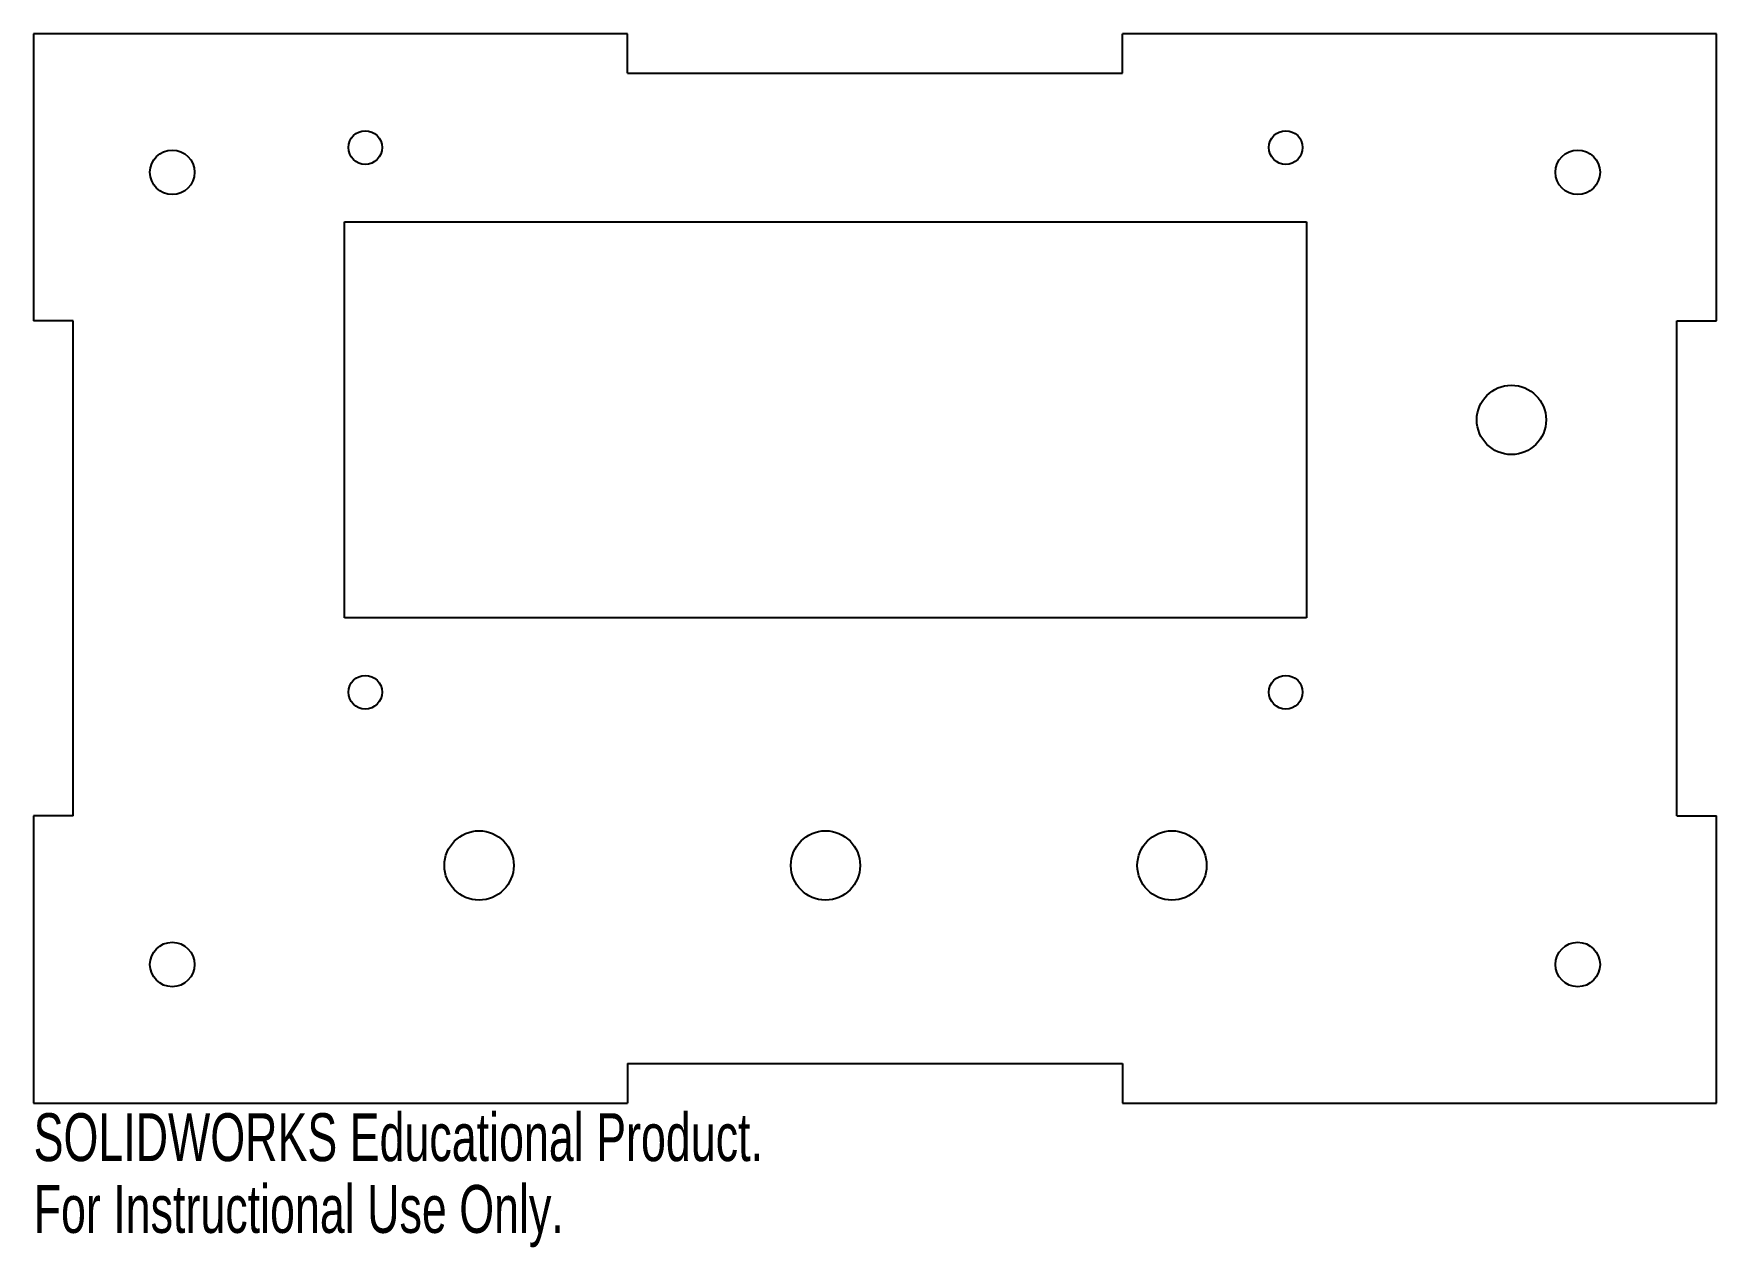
# Model space of a CAD drawing. Header units: millimetres. Extents: x -85 to 85, y -69 to 54.
import ezdxf

# ---------------------------------------------------------------- set-up
doc = ezdxf.new("R2010")
doc.units = ezdxf.units.MM
doc.styles.add('SLDTEXTSTYLE0', font='TXT', dxfattribs={"width": 0.7})

msp = doc.modelspace()

# ---------------------------------------------------------------- linework, layer by layer
at = {"color": 7, "linetype": 'Continuous', "lineweight": 25}
for p, q in [((-25, 54), (-85, 54)), ((-85, 54), (-85, 25)), ((-25, 50), (-25, 54)), ((85, 54), (25, 54)), ((25, 50), (25, 54)), ((85, 25), (85, 54)), ((-25, 50), (25, 50)), ((-53.6, -5), (-53.6, 35)), ((-53.6, 35), (43.6, 35)), ((43.6, 35), (43.6, -5)), ((-81, 25), (-85, 25)), ((-81, -25), (-81, 25)), ((81, -25), (81, 25)), ((81, 25), (85, 25)), ((43.6, -5), (-53.6, -5)), ((-81, -25), (-85, -25)), ((-85, -25), (-85, -54)), ((81, -25), (85, -25)), ((85, -54), (85, -25)), ((-25, -50), (-25, -54)), ((-25, -50), (25, -50)), ((25, -50), (25, -54)), ((-85, -54), (-25, -54)), ((25, -54), (85, -54))]:
    msp.add_line(p, q, dxfattribs=at)
for centre, radius in [((-51.5, 42.5), 1.7), ((41.5, 42.5), 1.7), ((-71, 40), 2.25), ((71, 40), 2.25), ((64.3, 15), 3.5), ((-51.5, -12.5), 1.7), ((41.5, -12.5), 1.7), ((-40, -30), 3.5), ((-5, -30), 3.5), ((30, -30), 3.5), ((-71, -40), 2.25), ((71, -40), 2.25)]:
    msp.add_circle(centre, radius, dxfattribs=at)

# ---------------------------------------------------------------- texts
at = {"color": 7, "linetype": 'Continuous', "char_height": 4.8336, "attachment_point": 1, "style": 'SLDTEXTSTYLE0'}
for s, insert in [('SOLIDWORKS Educational Product.', (-85, -55.02)), ('For Instructional Use Only.', (-85, -62.27))]:
    msp.add_mtext(s, dxfattribs=dict(at, insert=insert))

doc.saveas('drawing.dxf')
